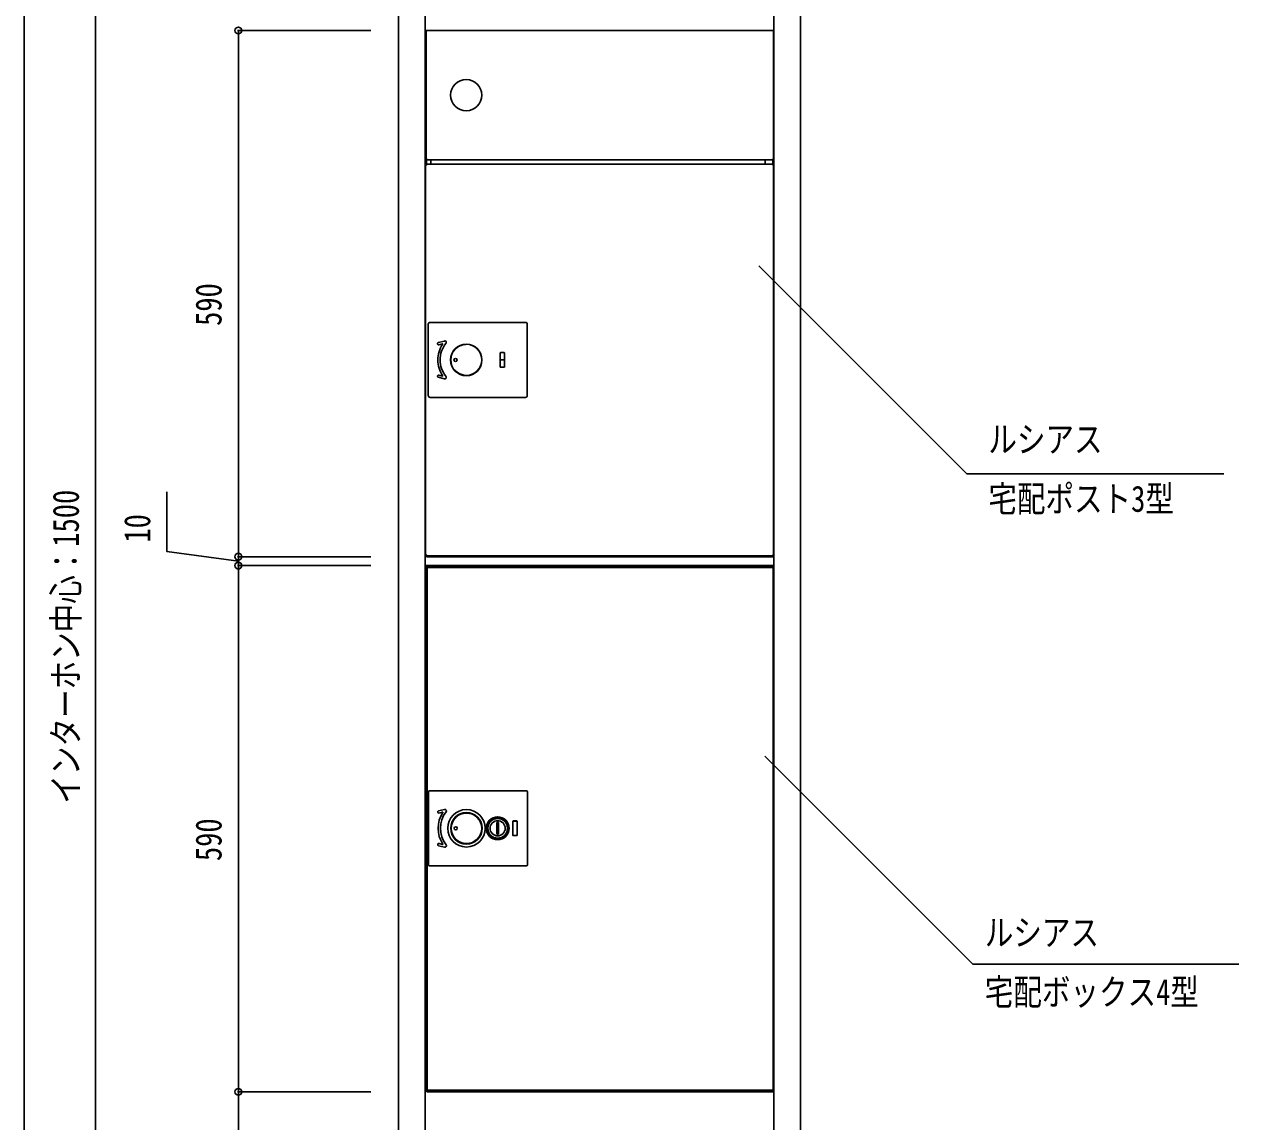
# Model space of a CAD drawing. Units: millimetres, scale not verified. Extents: x -2102 to 2102, y -1485 to 1485.
# Drawn here: x -1252 to 109, y -366 to 864 of the extents above; entities that cross this region are included whole.
import ezdxf
from ezdxf.enums import TextEntityAlignment as Align

# ---------------------------------------------------------------- set-up
doc = ezdxf.new("R2010")
doc.units = ezdxf.units.MM
doc.header["$LTSCALE"] = 8
doc.layers.add('0-3_YKK_A1', color=4, linetype='Continuous')
doc.layers.add('0-4_YKK_D', color=6, linetype='Continuous')
doc.styles.add('ＭＳ ゴシック', font='')
doc.styles.get('ＭＳ ゴシック').set_extended_font_data('MS Gothic')

msp = doc.modelspace()

# ---------------------------------------------------------------- linework, layer by layer
at = {"layer": '0-3_YKK_A1'}
for p, q in [((-802.991, -887.5), (-802.991, 1057.5)), ((-802.491, 856.7), (-802.491, 857.5)), ((-802.484, 856.7), (-802.491, 856.7)), ((-802.491, 855.9), (-802.491, 856.6)), ((-802.491, 855.9), (-802.491, 844.4)), ((-801.991, 856.4), (-801.905, 856.4)), ((-801.905, 856.5), (-801.905, 713.5)), ((-801.105, 856.5), (-801.905, 856.5)), ((-801.491, 857.4), (-801.691, 857.4)), ((-801.491, 856.6), (-801.691, 856.6)), ((-801.691, 856.5), (-801.691, 856.6)), ((-801.491, 856.6), (-801.491, 856.5)), ((-801.105, 856.7), (-801.105, 857.5)), ((-801.105, 856.7), (-801.105, 856.5)), ((-413.291, 856.7), (-413.291, 857.5)), ((-412.991, 857.5), (-413.291, 857.5)), ((-413.291, 856.7), (-413.291, 856.5)), ((-412.991, 856.7), (-413.291, 856.7)), ((-412.491, 856.5), (-413.291, 856.5)), ((-412.991, 857.5), (-412.491, 857.5)), ((-412.491, 856.7), (-412.991, 856.7)), ((-412.497, 856.7), (-412.491, 856.6)), ((-412.491, 857.5), (-412.491, 856.7)), ((-412.491, 856.6), (-412.491, 856.5)), ((-802.491, 712.5), (-802.491, 713.3)), ((-802.491, 713.3), (-801.691, 713.3)), ((-801.691, 712.5), (-802.491, 712.5)), ((-801.105, 713.5), (-801.905, 713.5)), ((-801.691, 713.5), (-801.691, 707.5)), ((-801.105, 713.3), (-801.105, 713.5)), ((-801.105, 713.3), (-801.105, 712.5)), ((-413.291, 712.5), (-801.105, 712.5)), ((-796.791, 707.5), (-796.791, 712.5)), ((-421.691, 712.5), (-421.691, 707.5)), ((-413.291, 713.3), (-413.291, 713.5)), ((-413.291, 713.3), (-413.291, 712.5)), ((-412.991, 713.3), (-413.291, 713.3)), ((-412.991, 712.5), (-413.291, 712.5)), ((-413.291, 712.5), (-413.291, 707.5)), ((-412.991, 713.3), (-412.491, 713.3)), ((-801.991, 706.7), (-802.491, 706.7)), ((-801.691, 706.5), (-802.491, 706.5)), ((-802.491, 706.5), (-802.491, 269.6)), ((-801.991, 707.5), (-801.691, 707.5)), ((-801.991, 706.7), (-801.691, 706.7)), ((-801.691, 707.5), (-413.291, 707.5)), ((-801.691, 706.7), (-801.691, 707.5)), ((-801.691, 706.7), (-801.691, 706.5)), ((-413.291, 706.7), (-413.291, 707.5)), ((-412.991, 707.5), (-413.291, 707.5)), ((-413.291, 706.7), (-413.291, 706.5)), ((-412.991, 706.7), (-413.291, 706.7)), ((-412.491, 706.5), (-413.291, 706.5)), ((-412.991, 707.5), (-412.491, 707.5)), ((-412.491, 706.7), (-412.991, 706.7)), ((-412.491, 707.5), (-412.491, 706.7)), ((-799.491, 448.092), (-799.491, 528.108)), ((-797.498, 530.1), (-690.483, 530.1)), ((-688.491, 528.108), (-688.491, 448.092)), ((-781.513, 509.298), (-788.305, 507.605)), ((-787.7, 505.179), (-783.731, 506.168)), ((-718.991, 495.85), (-718.991, 480.35)), ((-714.491, 496.35), (-718.491, 496.35)), ((-713.991, 480.35), (-713.991, 495.85)), ((-713.991, 488.1), (-718.991, 488.1)), ((-718.491, 479.85), (-714.491, 479.85)), ((-788.305, 468.595), (-781.513, 466.902)), ((-783.731, 470.032), (-787.7, 471.021)), ((-757.476, 470.607), (-756.991, 470.6)), ((-690.483, 446.1), (-797.498, 446.1)), ((-801.691, 269.6), (-802.491, 269.6)), ((-801.991, 268.6), (-802.491, 268.6)), ((-801.991, 269.4), (-801.691, 269.4)), ((-801.991, 268.6), (-801.691, 268.6)), ((-801.691, 269.4), (-801.691, 269.6)), ((-801.691, 269.4), (-801.691, 268.6)), ((-413.291, 268.6), (-801.691, 268.6)), ((-801.691, 268.6), (-801.691, 267.5)), ((-801.691, 267.5), (-800.891, 267.5)), ((-800.891, 267.5), (-791.391, 267.5)), ((-790.791, 267.5), (-791.391, 267.5)), ((-790.891, 268), (-790.891, 268.6)), ((-790.791, 268.3), (-790.891, 268.3)), ((-790.791, 268.3), (-790.791, 268.6)), ((-790.791, 267.5), (-790.791, 268.3)), ((-421.691, 267.5), (-790.791, 267.5)), ((-421.691, 268.6), (-421.691, 268.3)), ((-421.691, 268.3), (-421.691, 267.5)), ((-421.591, 268.3), (-421.691, 268.3)), ((-421.091, 267.5), (-421.691, 267.5)), ((-421.591, 268), (-421.591, 268.6)), ((-414.091, 267.5), (-421.091, 267.5)), ((-413.291, 269.4), (-413.291, 269.6)), ((-413.291, 269.4), (-413.291, 268.6)), ((-412.991, 269.4), (-413.291, 269.4)), ((-412.991, 268.6), (-413.291, 268.6)), ((-412.991, 269.4), (-412.491, 269.4)), ((-412.491, 268.6), (-412.991, 268.6)), ((-412.491, 269.4), (-412.491, 268.6)), ((-802.198, 256.7), (-802.198, 257.5)), ((-802.198, 257.5), (-801.698, 257.5)), ((-802.198, 256.7), (-802.198, 256)), ((-801.698, 256.7), (-802.198, 256.7)), ((-802.198, 256.5), (-802.198, -330.5)), ((-801.398, 256.5), (-802.198, 256.5)), ((-802.198, 256.5), (-802.198, -330.5)), ((-801.398, 256.5), (-802.198, 256.5)), ((-802.198, 244.5), (-802.198, 256)), ((-802.198, 250.5), (-801.476, 249.25)), ((-802.198, 244.5), (-802.198, 250.5)), ((-802.198, 244.5), (-801.476, 245.75)), ((-801.698, 257.5), (-801.398, 257.5)), ((-801.698, 257.5), (-801.398, 257.5)), ((-801.698, 256.7), (-801.398, 256.7)), ((-801.698, 256.7), (-801.398, 256.7)), ((-801.476, 249.25), (-801.398, 249.25)), ((-801.476, 245.75), (-801.476, 249.25)), ((-801.476, 245.75), (-801.398, 245.75)), ((-801.198, 257.5), (-801.398, 257.5)), ((-801.398, 257.5), (-412.998, 257.5)), ((-801.398, 257.5), (-412.998, 257.5)), ((-801.398, 256.7), (-801.398, 256.5)), ((-801.398, 256.7), (-801.398, 256.5)), ((-801.398, 242.9), (-801.398, 256.5)), ((-801.398, 256.5), (-801.398, -330.5)), ((-801.398, 256.5), (-800.598, 256.5)), ((-801.398, 256.5), (-801.398, -330.5)), ((-801.398, 256.5), (-800.598, 256.5)), ((-801.398, 255.5), (-801.398, 255.3)), ((-801.398, 255.3), (-800.598, 255.3)), ((-800.598, 249.25), (-801.398, 249.25)), ((-800.598, 245.75), (-801.398, 245.75)), ((-801.198, 257.5), (-413.198, 257.5)), ((-801.198, 257.5), (-801.198, 256.7)), ((-800.598, 256.5), (-800.598, -330.5)), ((-800.598, 256.5), (-800.598, -330.5)), ((-800.598, 256.3), (-791.398, 256.3)), ((-800.598, 255.5), (-791.398, 255.5)), ((-800.598, 255.3), (-800.598, 255.5)), ((-800.598, 255.3), (-800.598, -331.3)), ((-791.398, 256.3), (-791.398, 255.5)), ((-791.327, 255.5), (-791.398, 255.5)), ((-791.327, 256.3), (-413.398, 256.3)), ((-791.327, 255.5), (-413.398, 255.5)), ((-423.498, 256.5), (-413.198, 256.5)), ((-420.198, 256.7), (-420.198, 257.5)), ((-420.198, 256.7), (-420.198, 257.5)), ((-416.198, 256.7), (-416.198, 257.5)), ((-416.198, 256.7), (-416.198, 257.5)), ((-412.198, 256.5), (-415.698, 256.5)), ((-412.198, 256.5), (-415.698, 256.5)), ((-413.398, 256.3), (-413.398, 255.5)), ((-413.198, 257.5), (-413.198, 256.7)), ((-413.198, 257.5), (-412.998, 257.5)), ((-413.198, 256.7), (-413.198, 256.5)), ((-413.198, 256.7), (-412.998, 256.7)), ((-412.698, 256.5), (-413.198, 256.5)), ((-412.698, 257.5), (-412.998, 257.5)), ((-412.698, 257.5), (-412.998, 257.5)), ((-412.998, 256.7), (-412.998, 256.5)), ((-412.998, 256.5), (-412.998, 242.9)), ((-412.998, 249.7), (-412.998, 204.7)), ((-412.998, 249.7), (-412.998, 204.7)), ((-412.698, 257.5), (-412.198, 257.5)), ((-412.698, 257.5), (-412.198, 257.5)), ((-412.198, 257.5), (-412.198, 256.7)), ((-412.198, 257.5), (-412.198, 256.7)), ((-412.198, 256.7), (-412.198, 256.5)), ((-412.198, 256.5), (-412.198, 256)), ((-412.198, 256.5), (-412.198, -330.5)), ((-412.198, 256.5), (-412.198, -330.5)), ((-412.198, 244.5), (-412.198, 256)), ((-801.398, 242.9), (-801.398, 242.5)), ((-801.398, 242.5), (-801.398, -330.7)), ((-412.998, 242.9), (-412.998, -331.5)), ((-412.198, 238), (-412.998, 238)), ((-412.198, 238), (-412.998, 238)), ((-412.198, 244.5), (-412.198, -331.5)), ((-412.198, 240.5), (-412.198, 241)), ((-412.198, 240.5), (-412.198, 241)), ((-412.198, 240.5), (-412.198, 238.5)), ((-412.198, 240.5), (-412.198, 238.5)), ((-799.198, 4), (-799.198, -78)), ((-689.198, 5), (-798.198, 5)), ((-688.198, -78), (-688.198, 4)), ((-788.047, -17.495), (-781.255, -15.802)), ((-783.473, -18.932), (-787.442, -19.921)), ((-722.726, -30.499), (-722.739, -43.499)), ((-722.726, -30.499), (-720.726, -30.501)), ((-720.726, -30.501), (-720.739, -43.501)), ((-704.733, -44.75), (-704.733, -29.25)), ((-704.633, -44.65), (-704.633, -29.35)), ((-704.233, -28.75), (-700.233, -28.75)), ((-704.133, -28.85), (-700.333, -28.85)), ((-699.833, -44.65), (-699.833, -29.35)), ((-699.733, -44.75), (-699.733, -29.25)), ((-787.442, -54.079), (-783.473, -55.068)), ((-722.739, -43.499), (-720.739, -43.501)), ((-700.233, -45.25), (-704.233, -45.25)), ((-700.333, -45.15), (-704.133, -45.15)), ((-781.255, -58.198), (-788.047, -56.505)), ((-798.198, -79), (-689.198, -79)), ((-412.998, -278.7), (-412.998, -323.7)), ((-412.998, -278.7), (-412.998, -323.7)), ((-412.198, -290.4), (-412.998, -290.4)), ((-412.198, -290.4), (-412.998, -290.4)), ((-412.198, -287.9), (-412.198, -287.4)), ((-412.198, -287.9), (-412.198, -287.4)), ((-412.198, -287.9), (-412.198, -289.9)), ((-412.198, -287.9), (-412.198, -289.9)), ((-801.398, -330.5), (-802.198, -330.5)), ((-801.398, -330.5), (-802.198, -330.5)), ((-801.698, -331.5), (-802.198, -331.5)), ((-801.698, -331.5), (-802.198, -331.5)), ((-801.698, -330.7), (-801.398, -330.7)), ((-801.698, -330.7), (-801.398, -330.7)), ((-801.698, -331.5), (-801.398, -331.5)), ((-801.698, -331.5), (-801.398, -331.5)), ((-801.398, -330.5), (-800.598, -330.5)), ((-801.398, -330.5), (-800.598, -330.5)), ((-801.398, -331.7), (-801.398, -330.7)), ((-801.398, -330.7), (-801.398, -331.5)), ((-801.398, -330.7), (-801.398, -331.5)), ((-801.398, -331.3), (-796.898, -331.3)), ((-412.998, -331.5), (-801.398, -331.5)), ((-412.998, -331.5), (-801.398, -331.5)), ((-800.598, -331.7), (-800.598, -331.3)), ((-800.598, -332.5), (-413.198, -332.5)), ((-786.398, -330.9), (-799.398, -330.9)), ((-796.898, -331.3), (-796.898, -331.5)), ((-796.898, -331.7), (-796.878, -331.7)), ((-795.398, -330.7), (-762.398, -330.7)), ((-794.398, -332.5), (-793.148, -331.778)), ((-788.398, -332.5), (-794.398, -332.5)), ((-793.148, -330.9), (-793.148, -331.7)), ((-793.148, -331.778), (-793.148, -331.7)), ((-789.648, -331.778), (-793.148, -331.778)), ((-789.648, -330.9), (-789.648, -331.7)), ((-789.648, -331.778), (-789.648, -331.7)), ((-788.398, -332.5), (-789.648, -331.778)), ((-786.398, -330.9), (-786.327, -330.9)), ((-786.398, -331.7), (-786.327, -331.7)), ((-413.398, -330.9), (-786.327, -330.9)), ((-413.798, -331.7), (-786.327, -331.7)), ((-418.998, -330.7), (-451.998, -330.7)), ((-425.998, -332.5), (-424.748, -331.778)), ((-424.748, -330.9), (-424.748, -331.7)), ((-424.748, -331.778), (-421.248, -331.778)), ((-421.248, -330.9), (-421.248, -331.7)), ((-419.998, -332.5), (-421.248, -331.778)), ((-417.298, -332.5), (-420.798, -332.5)), ((-420.698, -331.5), (-420.698, -330.7)), ((-420.698, -331.5), (-420.698, -330.7)), ((-412.198, -330.5), (-416.928, -330.5)), ((-412.198, -330.5), (-416.928, -330.5)), ((-416.798, -331.7), (-412.998, -331.7)), ((-416.698, -331.5), (-416.698, -330.7)), ((-416.698, -331.5), (-416.698, -330.7)), ((-416.298, -331.5), (-416.298, -330.7)), ((-412.998, -330.7), (-416.298, -330.7)), ((-413.398, -330.9), (-413.398, -331.7)), ((-413.198, -332.5), (-412.998, -332.5)), ((-412.998, -330.7), (-412.998, -330.5)), ((-412.998, -330.7), (-412.998, -330.5)), ((-412.198, -330.7), (-412.998, -330.7)), ((-412.998, -330.7), (-412.998, -331.5)), ((-412.698, -330.7), (-412.998, -330.7)), ((-412.998, -330.7), (-412.998, -331.5)), ((-412.698, -330.7), (-412.998, -330.7)), ((-412.998, -331.7), (-412.998, -331.5)), ((-412.698, -331.5), (-412.998, -331.5)), ((-412.698, -331.5), (-412.998, -331.5)), ((-412.698, -331.5), (-412.198, -331.5)), ((-412.698, -331.5), (-412.198, -331.5)), ((-412.198, -331.7), (-412.198, -331.5))]:
    msp.add_line(p, q, dxfattribs=at)
for points in [[(-832.991, 1057.5), (-832.991, -887.5), (-802.991, -887.5)], [(-411.991, 1057.5), (-411.991, -887.5), (-381.991, -887.5), (-381.991, 1057.5)], [(-802.491, 857.5), (-801.491, 857.5), (-801.105, 857.5), (-413.291, 857.5)], [(-801.905, 842.4), (-802.491, 842.4), (-802.491, 844.4)], [(-801.105, 857.4), (-801.491, 857.4), (-801.491, 856.6)], [(-412.491, 856.5), (-412.491, 713.5), (-413.291, 713.5)], [(-801.905, 713.5), (-802.491, 713.5), (-802.491, 842.4)], [(-412.491, 713.3), (-412.491, 712.5), (-412.991, 712.5)], [(-802.491, 706.7), (-802.491, 707.5), (-801.991, 707.5)], [(-412.491, 706.5), (-412.491, 269.6), (-413.291, 269.6)], [(-757.471, 505.564), (-760.814, 505.138), (-762.715, 504.416)], [(-762.817, 471.823), (-760.814, 471.062), (-757.471, 470.636)], [(-802.491, 268.6), (-802.491, 269.4), (-801.991, 269.4)], [(-413.291, 268.6), (-413.291, 267.5), (-414.091, 267.5)], [(-802.198, 256.7), (-802.198, 257.5), (-801.698, 257.5)], [(-801.698, 256.5), (-801.198, 256.5), (-801.198, 256.7), (-413.198, 256.7)], [(-801.198, 256.7), (-801.398, 256.7), (-801.398, 256.5)], [(-801.398, 256.7), (-412.998, 256.7), (-412.998, 256.5), (-412.998, -330.5)], [(-801.398, 256.7), (-412.998, 256.7), (-412.998, 256.5), (-412.998, -330.5)], [(-791.327, 255.5), (-791.327, 256.3), (-791.398, 256.3)], [(-801.398, 242.5), (-802.198, 242.5), (-802.198, 244.5)], [(-412.998, 241), (-412.198, 241), (-412.198, 241.5)], [(-412.998, 241), (-412.198, 241), (-412.198, 241.5)], [(-412.198, 237.5), (-412.198, 238), (-412.198, 238.5)], [(-412.198, 237.5), (-412.198, 238), (-412.198, 238.5)], [(-757.913, -19.718), (-758.731, -19.794), (-759.544, -19.907), (-760.35, -20.059), (-761.147, -20.249), (-761.935, -20.476), (-762.708, -20.738), (-763.463, -21.035), (-764.2, -21.365), (-764.92, -21.728), (-765.624, -22.125), (-766.31, -22.556), (-766.979, -23.022), (-767.626, -23.519), (-768.246, -24.043), (-768.839, -24.594), (-769.405, -25.171), (-769.943, -25.775), (-770.455, -26.406), (-770.939, -27.063), (-771.392, -27.744), (-771.811, -28.442), (-772.194, -29.156), (-772.544, -29.886), (-772.859, -30.632), (-773.139, -31.394), (-773.385, -32.171), (-773.594, -32.963), (-773.766, -33.76), (-773.899, -34.561), (-773.994, -35.365), (-774.052, -36.173), (-774.071, -36.985), (-774.052, -37.801), (-773.995, -38.619), (-773.899, -39.434), (-773.765, -40.241), (-773.595, -41.036), (-773.387, -41.82), (-773.144, -42.592)], [(-758.115, -19.908), (-758.916, -19.992), (-759.713, -20.114), (-760.501, -20.273), (-761.28, -20.469), (-762.049, -20.701), (-762.803, -20.968), (-763.539, -21.267), (-764.258, -21.6), (-764.958, -21.964), (-765.642, -22.36), (-766.309, -22.789), (-766.958, -23.251), (-767.588, -23.744), (-768.192, -24.264), (-768.768, -24.809), (-769.318, -25.379), (-769.841, -25.975), (-770.338, -26.595), (-770.808, -27.242), (-771.249, -27.912), (-771.657, -28.6), (-772.031, -29.303), (-772.371, -30.021), (-772.677, -30.753), (-772.95, -31.501), (-773.188, -32.263), (-773.392, -33.04), (-773.559, -33.824), (-773.689, -34.611), (-773.781, -35.401), (-773.837, -36.193), (-773.856, -36.988), (-773.838, -37.786), (-773.782, -38.587), (-773.689, -39.384), (-773.56, -40.171), (-773.395, -40.948), (-773.195, -41.715), (-772.959, -42.472)], [(-773.144, -42.592), (-772.865, -43.352), (-772.549, -44.101), (-772.197, -44.837), (-771.81, -45.558), (-771.391, -46.257), (-770.942, -46.931), (-770.463, -47.583), (-769.954, -48.212), (-769.415, -48.818), (-768.845, -49.4), (-768.246, -49.957), (-767.625, -50.482), (-766.983, -50.975), (-766.321, -51.436), (-765.639, -51.866), (-764.935, -52.264), (-764.211, -52.63), (-763.467, -52.963), (-762.706, -53.262), (-761.933, -53.525), (-761.147, -53.751), (-760.349, -53.941), (-759.543, -54.093), (-758.731, -54.206), (-757.913, -54.282)], [(-772.959, -42.472), (-772.688, -43.219), (-772.381, -43.957), (-772.038, -44.683), (-771.661, -45.393), (-771.251, -46.084), (-770.81, -46.755), (-770.341, -47.401), (-769.845, -48.021), (-769.321, -48.617), (-768.771, -49.187), (-768.195, -49.733), (-767.59, -50.254), (-766.961, -50.747), (-766.312, -51.209), (-765.646, -51.637), (-764.962, -52.034), (-764.261, -52.399), (-763.542, -52.731), (-762.806, -53.031), (-762.051, -53.299), (-761.282, -53.531), (-760.502, -53.727), (-759.713, -53.886), (-758.916, -54.007), (-758.115, -54.092)], [(-759.119, -53.979), (-758.919, -54.007), (-758.718, -54.032), (-758.518, -54.054), (-758.316, -54.074), (-758.115, -54.092)], [(-412.998, -287.4), (-412.198, -287.4), (-412.198, -286.9)], [(-412.998, -287.4), (-412.198, -287.4), (-412.198, -286.9)], [(-412.198, -290.9), (-412.198, -290.4), (-412.198, -289.9)], [(-412.198, -290.9), (-412.198, -290.4), (-412.198, -289.9)], [(-802.198, -331.5), (-802.198, -330.7), (-801.698, -330.7)], [(-802.198, -331.5), (-802.198, -330.7), (-801.698, -330.7)], [(-412.998, -330.7), (-801.398, -330.7), (-801.398, -330.5)], [(-412.998, -330.7), (-801.398, -330.7), (-801.398, -330.5)], [(-800.598, -331.7), (-797.198, -331.7), (-786.398, -331.7)], [(-412.198, -331.5), (-412.198, -330.7), (-412.698, -330.7)], [(-412.198, -331.5), (-412.198, -330.7), (-412.698, -330.7)]]:
    msp.add_lwpolyline(points, dxfattribs=at)
for centre, radius in [((-756.991, 785), 17.5), ((-756.733, -37), 21), ((-756.698, -37), 17.685), ((-756.733, -37), 17.5), ((-756.733, -37), 17.112), ((-721.733, -37), 12.75), ((-721.698, -37), 12.75), ((-721.698, -37), 12.75), ((-721.733, -37), 12.5), ((-721.733, -37), 11), ((-768.698, -37), 1.75), ((-721.733, -37), 8.5)]:
    msp.add_circle(centre, radius, dxfattribs=at)
for centre, radius, start, end in [((-801.691, 856.6), 0.8, 90, 180), ((-801.991, 855.9), 0.5, 90, 180), ((-800.491, 844.4), 2, 180, 224.99409), ((-797.501, 528.11), 1.99, 89.92772, 180.07228), ((-690.48, 528.11), 1.99, 359.92772, 90.07228), ((-788.002, 506.392), 1.25, 104, 180), ((-788.002, 506.392), 1.25, 180, 284), ((-756.991, 488.1), 31.75, 146.31167, 180), ((-756.991, 488.1), 29.25, 141.02124, 180), ((-783.658, 505.877), 0.3, 326.31167, 104), ((-781.089, 507.6), 1.75, 0, 104), ((-781.089, 507.6), 1.75, 321.02124, 0), ((-756.991, 488.1), 17.65, 0, 180), ((-756.991, 488.1), 17.5, 90, 255.45427), ((-756.972, 488.1), 17.296, 91.877, 268.123), ((-756.991, 488.1), 17.5, 270, 90), ((-718.491, 495.85), 0.5, 90, 180), ((-714.491, 495.85), 0.5, 0, 90), ((-756.991, 488.1), 31.75, 180, 213.68833), ((-756.991, 488.1), 29.25, 180, 218.97876), ((-756.991, 488.1), 17.65, 180, 0), ((-768.991, 488.1), 1.75, 90, 270), ((-768.991, 488.1), 1.75, 270, 90), ((-718.491, 480.35), 0.5, 180, 270), ((-714.491, 480.35), 0.5, 270, 0), ((-788.002, 469.808), 1.25, 76, 180), ((-788.002, 469.808), 1.25, 180, 256), ((-783.658, 470.323), 0.3, 256, 33.68833), ((-781.089, 468.6), 1.75, 256, 0), ((-781.089, 468.6), 1.75, 0, 38.97876), ((-797.501, 448.09), 1.99, 179.92772, 270.07228), ((-690.48, 448.09), 1.99, 269.92772, 0.07228), ((-791.391, 268), 0.5, 270, 0), ((-421.091, 268), 0.5, 180, 270), ((-801.398, 256.7), 0.8, 90, 180), ((-801.698, 256), 0.5, 90, 180), ((-800.598, 255.5), 0.8, 90, 180), ((-412.998, 256.7), 0.8, 0, 90), ((-412.698, 256), 0.5, 0, 90), ((-798.198, 4), 1, 90, 180), ((-689.198, 4), 1, 0, 90), ((-787.744, -18.708), 1.25, 104, 284), ((-756.733, -37), 31.75, 146.31167, 213.68833), ((-756.733, -37), 29.25, 141.02124, 218.97876), ((-783.4, -19.223), 0.3, 326.31167, 104), ((-780.831, -17.5), 1.75, 321.02124, 104), ((-735.414, -43.822), 32.972, 133.02751, 133.50945), ((-704.233, -29.25), 0.5, 90, 180), ((-704.133, -29.35), 0.5, 90, 180), ((-700.333, -29.35), 0.5, 0, 90), ((-700.233, -29.25), 0.5, 0, 90), ((-787.744, -55.292), 1.25, 76, 256), ((-735.414, -30.178), 32.972, 226.49055, 226.97249), ((-704.233, -44.75), 0.5, 180, 270), ((-704.133, -44.65), 0.5, 180, 270), ((-700.333, -44.65), 0.5, 270, 0), ((-700.233, -44.75), 0.5, 270, 0), ((-783.4, -54.777), 0.3, 256, 33.68833), ((-780.831, -56.5), 1.75, 256, 38.97876), ((-798.198, -78), 1, 180, 270), ((-689.198, -78), 1, 270, 0), ((-800.598, -331.7), 0.8, 180, 270), ((-799.398, -330.9), 0.8, 180, 270), ((-795.898, -331.5), 1, 180, 270), ((-793.598, -331.5), 1, 270, 0), ((-420.798, -331.5), 1, 180, 270), ((-417.298, -331.5), 1, 270, 0), ((-412.998, -331.7), 0.8, 270, 0)]:
    msp.add_arc(centre, radius, start, end, dxfattribs=at)
at = {"layer": '0-4_YKK_D'}
for p, q in [((-1252.49, -502.5), (-1252.49, 1027.5)), ((-1172.49, -537.5), (-1172.49, 962.493)), ((-863.991, 857.5), (-1013.49, 857.5)), ((-1012.49, 267.5), (-1012.49, 857.5)), ((-1012.49, 267.5), (-1012.49, 282.5)), ((-863.991, 267.5), (-1013.49, 267.5)), ((-863.991, 267.5), (-1013.49, 267.5)), ((-1012.49, 257.5), (-1012.49, 267.5)), ((-1012.49, 257.5), (-1012.49, 267.5)), ((-863.991, 257.5), (-1013.49, 257.5)), ((-863.991, 257.5), (-1013.49, 257.5)), ((-1012.49, -332.5), (-1012.49, 257.5)), ((-1012.49, 257.5), (-1012.49, 242.5)), ((-863.991, -332.5), (-1013.49, -332.5)), ((-863.991, -332.5), (-1013.49, -332.5)), ((-1012.49, -537.5), (-1012.49, -332.5))]:
    msp.add_line(p, q, dxfattribs=at)
for points in [[(-428.708, 593.626), (-195.509, 360.427), (92.638, 360.427)], [(-1012.49, 262.5), (-1092.49, 273.3), (-1092.49, 340.233)], [(-422.077, 43.787), (-188.878, -189.412), (109.178, -189.412)]]:
    msp.add_lwpolyline(points, dxfattribs=at)
for centre in [(-1012.49, 857.5), (-1012.49, 267.5), (-1012.49, 267.5), (-1012.49, 257.5), (-1012.49, 257.5), (-1012.49, -332.5), (-1012.49, -332.5)]:
    msp.add_circle(centre, 3.75, dxfattribs=at)

# ---------------------------------------------------------------- texts
at = {"layer": '0-4_YKK_D', "style": 'ＭＳ ゴシック', "width": 0.8}
for s, p in [('590', (-1022.49, 526.233)), ('インターホン中心：1500', (-1182.49, -9.37)), ('10', (-1102.49, 283.3)), ('590', (-1022.49, -73.767))]:
    msp.add_text(s, height=29.33, rotation=90, dxfattribs=at).set_placement(p, align=Align.BOTTOM_LEFT)
for s, p in [('ルシアス', (-171.5, 375.667)), ('宅配ポスト3型', (-171.5, 309)), ('ルシアス', (-175.5, -177.333)), ('宅配ボックス4型', (-175.5, -244))]:
    msp.add_text(s, height=29.33, dxfattribs=at).set_placement(p, align=Align.BOTTOM_LEFT)

doc.saveas('drawing.dxf')
